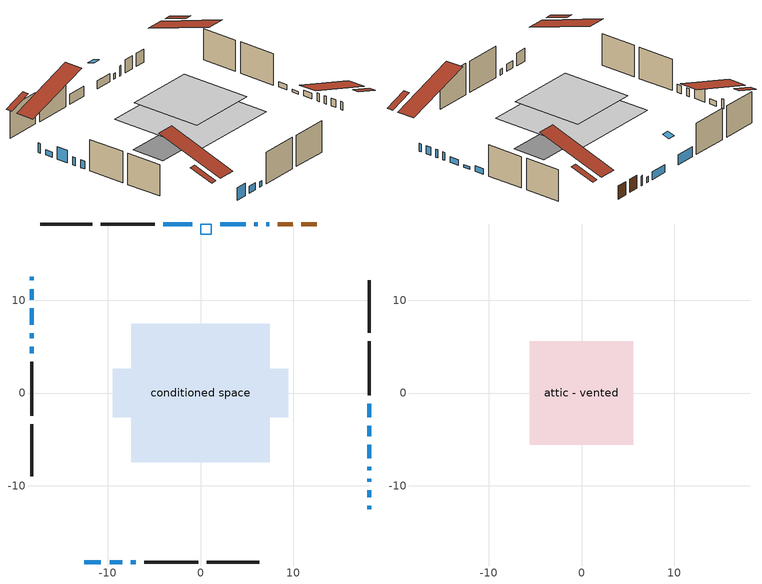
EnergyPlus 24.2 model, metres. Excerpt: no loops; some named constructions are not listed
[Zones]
conditioned space
 floor outside (Floor1 construction): -2.44,-2.44 -2.44,2.44 2.44,2.44 2.44,-2.44 z0
 floor adiabatic (AdiabaticFloorConstruction): -7.47,-7.47 -7.47,7.47 7.47,7.47 7.47,-7.47 z2.44
 floor foundation (Slab1 construction): -9.45,-2.63 -9.45,2.63 9.45,2.63 9.45,-2.63 z0
 wall outside (AdiabaticWallConstruction 1): 12.51,18.21 10.86,18.21 / 9.93,18.21 8.33,18.21 z0:2.03
 wall outside (AdiabaticWallConstruction): 18.21,-12.51 18.21,-12.14 / 18.21,-11.22 18.21,-10.5 / 18.21,-9.57 18.21,-9.23 / 18.21,-8.3 18.21,-7.95 / 4.89,18.21 2.1,18.21 / -18.21,6.42 -18.21,5.9 / -18.21,4.97 -18.21,4.29 z0:1.22; -18.21,12.51 -18.21,12.13 z0:1.47; -18.21,11.2 -18.21,10.06 z0:0.79; -18.21,9.13 -18.21,7.35 / -12.51,-18.21 -10.73,-18.21 z0:1.96; 7.41,18.21 7.1,18.21 / -0.9,18.21 -4,18.21 z0:1.55; 6.17,18.21 5.82,18.21 z0:0.89; 18.21,-7.02 18.21,-5.57 z0:0.86; 18.21,-4.64 18.21,-3.52 z0:0.38; 18.21,-2.59 18.21,-1.14 / -7.51,-18.21 -6.97,-18.21 z0:0.84; -9.81,-18.21 -8.43,-18.21 z0:1.09
 wall outside (Wall1 construction): -4.92,18.21 -10.73,18.21 / -6.04,-18.21 -0.24,-18.21 / -18.21,3.36 -18.21,-2.44 / 18.21,-0.22 18.21,5.59 z0:4.88
 wall outside (Wall2 construction): -11.66,18.21 -17.28,18.21 / 0.69,-18.21 6.31,-18.21 / -18.21,-3.37 -18.21,-9 / 18.21,6.52 18.21,12.14 z0:4.88
 window (WindowConstruction): 18.21,-12.51 18.21,-12.14 z0:1.22
 window (WindowConstruction 8): -18.21,12.51 -18.21,12.13 z0:1.47
 window (WindowConstruction 9): -18.21,11.2 -18.21,10.06 z0:0.79
 window (WindowConstruction 10): -18.21,9.13 -18.21,7.35 z0:1.96
 window (WindowConstruction 17): 7.41,18.21 7.1,18.21 z0:1.55
 window (WindowConstruction 18): 6.17,18.21 5.82,18.21 z0:0.89
 window (WindowConstruction 11): 18.21,-11.22 18.21,-10.5 z0:1.22
 window (WindowConstruction 12): 18.21,-9.57 18.21,-9.23 z0:1.22
 window (WindowConstruction 13): 18.21,-8.3 18.21,-7.95 z0:1.22
 window (WindowConstruction 1): 18.21,-7.02 18.21,-5.57 z0:0.86
 window (WindowConstruction 14): 4.89,18.21 2.11,18.21 z0:1.22
 window (WindowConstruction 15): -18.21,6.42 -18.21,5.9 z0:1.22
 window (WindowConstruction 16): -18.21,4.97 -18.21,4.29 z0:1.22
 window (WindowConstruction 2): 18.21,-4.64 18.21,-3.52 z0:0.38
 window (WindowConstruction 3): 18.21,-2.59 18.21,-1.15 z0:0.84
 window (WindowConstruction 4): -0.9,18.21 -4,18.21 z0:1.55
 window (WindowConstruction 5): -12.51,-18.21 -10.73,-18.21 z0:1.96
 window (WindowConstruction 6): -9.81,-18.21 -8.43,-18.21 z0:1.09
 window (WindowConstruction 7): -7.51,-18.21 -6.97,-18.21 z0:0.84
 door (Door): 12.51,18.21 10.86,18.21 z0:2.03
 door (Door 1): 9.93,18.21 8.34,18.21 z0:2.03
 ceiling adiabatic (AdiabaticFloorConstruction): 7.47,-7.47 7.47,7.47 -7.47,7.47 -7.47,-7.47 z2.44
 roof outside (Roof1 construction): 17.23,18.21,4.88 17.23,14.47,6.12 18.21,14.47,6.12 18.21,18.21,4.88; -17.23,-18.21,4.88 -17.23,-14.47,6.12 -18.21,-14.47,6.12 -18.21,-18.21,4.88; -18.21,17.23,4.88 -14.47,17.23,6.12 -14.47,18.21,6.12 -18.21,18.21,4.88; 18.21,-17.23,4.88 14.47,-17.23,6.12 14.47,-18.21,6.12 18.21,-18.21,4.88
 roof outside (AdiabaticRoofConstruction): 0.03,18.21,4.88 0.03,17.13,5.24 1.18,17.13,5.24 1.18,18.21,4.88
 skylight (SkylightConstruction): 0.03,18.21,4.88 0.03,17.13,5.24 1.18,17.13,5.24 1.18,18.21,4.88
attic - vented
 floor to conditioned space (Floor3 construction Reversed): -5.57,-5.57 -5.57,5.57 5.57,5.57 5.57,-5.57 z4.88
 roof outside (Roof2 construction): 13.44,18.21,4.88 13.44,7.37,8.49 16.3,7.37,8.49 16.3,18.21,4.88; -13.44,-18.21,4.88 -13.44,-7.37,8.49 -16.3,-7.37,8.49 -16.3,-18.21,4.88; -18.21,13.44,4.88 -7.37,13.44,8.49 -7.37,16.3,8.49 -18.21,16.3,4.88; 18.21,-13.44,4.88 7.37,-13.44,8.49 7.37,-16.3,8.49 18.21,-16.3,4.88
[Material] Roughness=Rough; Thermal Absorptance=0.9
Name | Thickness {m} | Conductivity {W/m-K} | Density {kg/m3} | Specific Heat {J/kg-K} | Solar Absorptance | Visible Absorptance
ceiling loosefill ins | 0.0846667 | 0.0480833 | 16.02 | 1046.75 | 0.7 | 0.7
ceiling stud and cavity | 0.1397 | 0.088943 | 65.682 | 1177.47 | 0.7 | 0.7
gypsum board | 0.0127 | 0.160291 | 801 | 837.4 | 0.6 | 0.6
[Construction]
Floor3 construction: ceiling loosefill ins, ceiling stud and cavity, gypsum board
[EnergyManagementSystem:OutputVariable] Type of Data in Variable=Summed; Update Frequency=ZoneTimestep
Name | EMS Variable | EMS Program or Subroutine | Units
htg_unmet_hours_annual_outvar; Energy Management System Output Variable 3 | htg_unmet_hours | unmet_hours_program | hr
clg_unmet_hours_annual_outvar; Energy Management System Output Variable 4 | clg_unmet_hours | unmet_hours_program | hr
loads_htg_roofs_annual_outvar; Energy Management System Output Variable 5 | loads_htg_roofs | component_loads_program | J
loads_htg_ceilings_annual_outvar; Energy Management System Output Variable 6 | loads_htg_ceilings | component_loads_program | J
loads_htg_walls_annual_outvar; Energy Management System Output Variable 7 | loads_htg_walls | component_loads_program | J
loads_htg_rim_joists_annual_outvar; Energy Management System Output Variable 8 | loads_htg_rim_joists | component_loads_program | J
loads_htg_foundation_walls_annual_outvar; Energy Management System Output Variable 9 | loads_htg_foundation_walls | component_loads_program | J
loads_htg_doors_annual_outvar; Energy Management System Output Variable 10 | loads_htg_doors | component_loads_program | J
loads_htg_windows_conduction_annual_outvar; Energy Management System Output Variable 11 | loads_htg_windows_conduction | component_loads_program | J
loads_htg_windows_solar_annual_outvar; Energy Management System Output Variable 12 | loads_htg_windows_solar | component_loads_program | J
loads_htg_skylights_conduction_annual_outvar; Energy Management System Output Variable 13 | loads_htg_skylights_conduction | component_loads_program | J
loads_htg_skylights_solar_annual_outvar; Energy Management System Output Variable 14 | loads_htg_skylights_solar | component_loads_program | J
loads_htg_floors_annual_outvar; Energy Management System Output Variable 15 | loads_htg_floors | component_loads_program | J
loads_htg_slabs_annual_outvar; Energy Management System Output Variable 16 | loads_htg_slabs | component_loads_program | J
loads_htg_internal_mass_annual_outvar; Energy Management System Output Variable 17 | loads_htg_internal_mass | component_loads_program | J
loads_htg_infil_annual_outvar; Energy Management System Output Variable 18 | loads_htg_infil | component_loads_program | J
loads_htg_natvent_annual_outvar; Energy Management System Output Variable 19 | loads_htg_natvent | component_loads_program | J
loads_htg_mechvent_annual_outvar; Energy Management System Output Variable 20 | loads_htg_mechvent | component_loads_program | J
loads_htg_whf_annual_outvar; Energy Management System Output Variable 21 | loads_htg_whf | component_loads_program | J
loads_htg_ducts_annual_outvar; Energy Management System Output Variable 22 | loads_htg_ducts | component_loads_program | J
loads_htg_intgains_annual_outvar; Energy Management System Output Variable 23 | loads_htg_intgains | component_loads_program | J
loads_htg_lighting_annual_outvar; Energy Management System Output Variable 24 | loads_htg_lighting | component_loads_program | J
loads_clg_roofs_annual_outvar; Energy Management System Output Variable 25 | loads_clg_roofs | component_loads_program | J
loads_clg_ceilings_annual_outvar; Energy Management System Output Variable 26 | loads_clg_ceilings | component_loads_program | J
loads_clg_walls_annual_outvar; Energy Management System Output Variable 27 | loads_clg_walls | component_loads_program | J
loads_clg_rim_joists_annual_outvar; Energy Management System Output Variable 28 | loads_clg_rim_joists | component_loads_program | J
loads_clg_foundation_walls_annual_outvar; Energy Management System Output Variable 29 | loads_clg_foundation_walls | component_loads_program | J
loads_clg_doors_annual_outvar; Energy Management System Output Variable 30 | loads_clg_doors | component_loads_program | J
loads_clg_windows_conduction_annual_outvar; Energy Management System Output Variable 31 | loads_clg_windows_conduction | component_loads_program | J
loads_clg_windows_solar_annual_outvar; Energy Management System Output Variable 32 | loads_clg_windows_solar | component_loads_program | J
loads_clg_skylights_conduction_annual_outvar; Energy Management System Output Variable 33 | loads_clg_skylights_conduction | component_loads_program | J
loads_clg_skylights_solar_annual_outvar; Energy Management System Output Variable 34 | loads_clg_skylights_solar | component_loads_program | J
loads_clg_floors_annual_outvar; Energy Management System Output Variable 35 | loads_clg_floors | component_loads_program | J
loads_clg_slabs_annual_outvar; Energy Management System Output Variable 36 | loads_clg_slabs | component_loads_program | J
loads_clg_internal_mass_annual_outvar; Energy Management System Output Variable 37 | loads_clg_internal_mass | component_loads_program | J
loads_clg_infil_annual_outvar; Energy Management System Output Variable 38 | loads_clg_infil | component_loads_program | J
loads_clg_natvent_annual_outvar; Energy Management System Output Variable 39 | loads_clg_natvent | component_loads_program | J
loads_clg_mechvent_annual_outvar; Energy Management System Output Variable 40 | loads_clg_mechvent | component_loads_program | J
loads_clg_whf_annual_outvar; Energy Management System Output Variable 41 | loads_clg_whf | component_loads_program | J
loads_clg_ducts_annual_outvar; Energy Management System Output Variable 42 | loads_clg_ducts | component_loads_program | J
loads_clg_intgains_annual_outvar; Energy Management System Output Variable 43 | loads_clg_intgains | component_loads_program | J
loads_clg_lighting_annual_outvar; Energy Management System Output Variable 44 | loads_clg_lighting | component_loads_program | J
loads_htg_tot_annual_outvar; Energy Management System Output Variable 1; Energy Management System Output Variable 45 | loads_htg_tot | total_loads_program | J
loads_clg_tot_annual_outvar; Energy Management System Output Variable 2; Energy Management System Output Variable 46 | loads_clg_tot | total_loads_program | J
[Schedule:Day:Interval]
interior lighting schedule day: No, 01:00, 0.108182, 04:00, 0.0901515, 05:00, 0.0991667, 06:00, 0.162273, 07:00, 0.270455, 08:00, 0.342576, 10:00, 0.369621, 11:00, 0.351591, 12:00, 0.333561, 13:00, 0.324545, 14:00, 0.31553, 15:00, 0.333561, 16:00, 0.369621, 17:00, 0.450758, 18:00, 0.585985, 19:00, 0.775303, 20:00, 0.955606, 21:00, 0.991667, 22:00, 0.712197, 23:00, 0.360606, 24:00, 0.162273
interior lighting schedule day 1: No, 01:00, 0.100909, 04:00, 0.0840909, 05:00, 0.0925, 06:00, 0.151364, 07:00, 0.252273, 08:00, 0.319545, 10:00, 0.344773, 11:00, 0.327955, 12:00, 0.311136, 13:00, 0.302727, 14:00, 0.294318, 15:00, 0.311136, 16:00, 0.344773, 17:00, 0.420455, 18:00, 0.546591, 19:00, 0.723182, 20:00, 0.891364, 21:00, 0.925, 22:00, 0.664318, 23:00, 0.336364, 24:00, 0.151364
interior lighting schedule day 2: No, 01:00, 0.0927273, 04:00, 0.0772727, 05:00, 0.085, 06:00, 0.139091, 07:00, 0.231818, 08:00, 0.293636, 10:00, 0.316818, 11:00, 0.301364, 12:00, 0.285909, 13:00, 0.278182, 14:00, 0.270455, 15:00, 0.285909, 16:00, 0.316818, 17:00, 0.386364, 18:00, 0.502273, 19:00, 0.664545, 20:00, 0.819091, 21:00, 0.85, 22:00, 0.610455, 23:00, 0.309091, 24:00, 0.139091
interior lighting schedule day 3: No, 01:00, 0.0845455, 04:00, 0.0704545, 05:00, 0.0775, 06:00, 0.126818, 07:00, 0.211364, 08:00, 0.267727, 10:00, 0.288864, 11:00, 0.274773, 12:00, 0.260682, 13:00, 0.253636, 14:00, 0.246591, 15:00, 0.260682, 16:00, 0.288864, 17:00, 0.352273, 18:00, 0.457955, 19:00, 0.605909, 20:00, 0.746818, 21:00, 0.775, 22:00, 0.556591, 23:00, 0.281818, 24:00, 0.126818
interior lighting schedule day 4: No, 01:00, 0.0763636, 04:00, 0.0636364, 05:00, 0.07, 06:00, 0.114545, 07:00, 0.190909, 08:00, 0.241818, 10:00, 0.260909, 11:00, 0.248182, 12:00, 0.235455, 13:00, 0.229091, 14:00, 0.222727, 15:00, 0.235455, 16:00, 0.260909, 17:00, 0.318182, 18:00, 0.413636, 19:00, 0.547273, 20:00, 0.674545, 21:00, 0.7, 22:00, 0.502727, 23:00, 0.254545, 24:00, 0.114545
interior lighting schedule day 5: No, 01:00, 0.0727273, 04:00, 0.0606061, 05:00, 0.0666667, 06:00, 0.109091, 07:00, 0.181818, 08:00, 0.230303, 10:00, 0.248485, 11:00, 0.236364, 12:00, 0.224242, 13:00, 0.218182, 14:00, 0.212121, 15:00, 0.224242, 16:00, 0.248485, 17:00, 0.30303, 18:00, 0.393939, 19:00, 0.521212, 20:00, 0.642424, 21:00, 0.666667, 22:00, 0.478788, 23:00, 0.242424, 24:00, 0.109091
interior lighting schedule day 6: No, 01:00, 0.0745455, 04:00, 0.0621212, 05:00, 0.0683333, 06:00, 0.111818, 07:00, 0.186364, 08:00, 0.236061, 10:00, 0.254697, 11:00, 0.242273, 12:00, 0.229848, 13:00, 0.223636, 14:00, 0.217424, 15:00, 0.229848, 16:00, 0.254697, 17:00, 0.310606, 18:00, 0.403788, 19:00, 0.534242, 20:00, 0.658485, 21:00, 0.683333, 22:00, 0.490758, 23:00, 0.248485, 24:00, 0.111818
interior lighting schedule day 7: No, 01:00, 0.08, 04:00, 0.0666667, 05:00, 0.0733333, 06:00, 0.12, 07:00, 0.2, 08:00, 0.253333, 10:00, 0.273333, 11:00, 0.26, 12:00, 0.246667, 13:00, 0.24, 14:00, 0.233333, 15:00, 0.246667, 16:00, 0.273333, 17:00, 0.333333, 18:00, 0.433333, 19:00, 0.573333, 20:00, 0.706667, 21:00, 0.733333, 22:00, 0.526667, 23:00, 0.266667, 24:00, 0.12
interior lighting schedule day 8: No, 01:00, 0.0890909, 04:00, 0.0742424, 05:00, 0.0816667, 06:00, 0.133636, 07:00, 0.222727, 08:00, 0.282121, 10:00, 0.304394, 11:00, 0.289545, 12:00, 0.274697, 13:00, 0.267273, 14:00, 0.259848, 15:00, 0.274697, 16:00, 0.304394, 17:00, 0.371212, 18:00, 0.482576, 19:00, 0.638485, 20:00, 0.78697, 21:00, 0.816667, 22:00, 0.586515, 23:00, 0.29697, 24:00, 0.133636
interior lighting schedule day 9: No, 01:00, 0.0972727, 04:00, 0.0810606, 05:00, 0.0891667, 06:00, 0.145909, 07:00, 0.243182, 08:00, 0.30803, 10:00, 0.332348, 11:00, 0.316136, 12:00, 0.299924, 13:00, 0.291818, 14:00, 0.283712, 15:00, 0.299924, 16:00, 0.332348, 17:00, 0.405303, 18:00, 0.526894, 19:00, 0.697121, 20:00, 0.859242, 21:00, 0.891667, 22:00, 0.640379, 23:00, 0.324242, 24:00, 0.145909
interior lighting schedule day 10: No, 01:00, 0.105455, 04:00, 0.0878788, 05:00, 0.0966667, 06:00, 0.158182, 07:00, 0.263636, 08:00, 0.333939, 10:00, 0.360303, 11:00, 0.342727, 12:00, 0.325152, 13:00, 0.316364, 14:00, 0.307576, 15:00, 0.325152, 16:00, 0.360303, 17:00, 0.439394, 18:00, 0.571212, 19:00, 0.755758, 20:00, 0.931515, 21:00, 0.966667, 22:00, 0.694242, 23:00, 0.351515, 24:00, 0.158182
interior lighting schedule day 11: No, 01:00, 0.109091, 04:00, 0.0909091, 05:00, 0.1, 06:00, 0.163636, 07:00, 0.272727, 08:00, 0.345455, 10:00, 0.372727, 11:00, 0.354545, 12:00, 0.336364, 13:00, 0.327273, 14:00, 0.318182, 15:00, 0.336364, 16:00, 0.372727, 17:00, 0.454545, 18:00, 0.590909, 19:00, 0.781818, 20:00, 0.963636, 21:00, 1, 22:00, 0.718182, 23:00, 0.363636, 24:00, 0.163636
interior lighting schedule default day; occupants schedule default day; clothes dryer schedule default day; cooking range schedule default day; mech vent bath fan 0 schedule default day; mech vent bath fan 1 schedule default day; mech vent range fan 0 schedule default day; misc plug loads schedule default day; general water use schedule default day; heating setpoint default day; cooling setpoint default day; clothes dryer exhaust 0 schedule default day; cooling season schedule day; cooling season schedule day 2; cooling season schedule default day; exterior lighting schedule default day; natural vent schedule default day: No, 24:00, 0
occupants schedule day: No, 05:00, 0.426829, 06:00, 0.719512, 07:00, 1, 08:00, 0.670732, 09:00, 0.329268, 14:00, 0.170732, 15:00, 0.231707, 16:00, 0.329268, 17:00, 0.5, 18:00, 0.670732, 19:00, 0.829268, 21:00, 1, 22:00, 0.853659, 23:00, 0.646341, 24:00, 0.426829
clothes dryer schedule day; clothes dryer exhaust 0 schedule day: No, 01:00, 0.123457, 02:00, 0.0740741, 03:00, 0.0493827, 04:00, 0.0246914, 05:00, 0.0493827, 06:00, 0.0740741, 07:00, 0.197531, 08:00, 0.395062, 09:00, 0.592593, 10:00, 0.839506, 11:00, 0.962963, 12:00, 1, 13:00, 0.91358, 14:00, 0.82716, 15:00, 0.716049, 16:00, 0.753086, 17:00, 0.679012, 18:00, 0.666667, 20:00, 0.62963, 21:00, 0.641975, 22:00, 0.666667, 23:00, 0.54321, 24:00, 0.296296
cooking range schedule day: No, 05:00, 0.0597015, 06:00, 0.11194, 07:00, 0.171642, 08:00, 0.291045, 11:00, 0.343284, 12:00, 0.402985, 13:00, 0.462687, 14:00, 0.343284, 15:00, 0.291045, 16:00, 0.402985, 17:00, 0.567164, 18:00, 1, 19:00, 0.850746, 20:00, 0.432836, 21:00, 0.291045, 22:00, 0.231343, 23:00, 0.171642, 24:00, 0.11194
mech vent bath fan 0 schedule day; mech vent bath fan 1 schedule day: No, 07:00, 0, 08:00, 1, 09:00, 0.2, 24:00, 0
mech vent range fan 0 schedule day: No, 18:00, 0, 19:00, 1, 20:00, 0.2, 24:00, 0
misc plug loads schedule day: No, 06:00, 0.705882, 07:00, 0.745098, 08:00, 0.803922, 15:00, 0.823529, 16:00, 0.862745, 17:00, 0.921569, 18:00, 0.980392, 19:00, 1, 20:00, 0.980392, 21:00, 0.941176, 22:00, 0.862745, 23:00, 0.784314, 24:00, 0.72549
general water use schedule day: No, 01:00, 0.315068, 03:00, 0.287671, 04:00, 0.342466, 05:00, 0.369863, 06:00, 0.520548, 07:00, 0.60274, 08:00, 0.534247, 10:00, 0.506849, 11:00, 0.465753, 14:00, 0.479452, 15:00, 0.534247, 16:00, 0.589041, 17:00, 0.69863, 18:00, 0.876712, 19:00, 0.890411, 20:00, 0.986301, 21:00, 1, 22:00, 0.863014, 23:00, 0.616438, 24:00, 0.465753
heating setpoint day: No, 07:00, 18, 23:00, 21, 24:00, 18
cooling setpoint day: No, 24:00, 25
cooling season schedule day 1: No, 24:00, 1
exterior lighting schedule day: No, 01:00, 0.566667, 03:00, 0.524167, 05:00, 0.495833, 06:00, 0.5525, 07:00, 0.623333, 08:00, 0.580833, 09:00, 0.439167, 10:00, 0.354167, 12:00, 0.34, 13:00, 0.354167, 14:00, 0.396667, 15:00, 0.425, 16:00, 0.495833, 17:00, 0.623333, 18:00, 0.793333, 19:00, 0.906667, 20:00, 0.963333, 21:00, 0.991667, 22:00, 0.920833, 23:00, 0.793333, 24:00, 0.665833
exterior lighting schedule day 1: No, 01:00, 0.528571, 03:00, 0.488929, 05:00, 0.4625, 06:00, 0.515357, 07:00, 0.581429, 08:00, 0.541786, 09:00, 0.409643, 10:00, 0.330357, 12:00, 0.317143, 13:00, 0.330357, 14:00, 0.37, 15:00, 0.396429, 16:00, 0.4625, 17:00, 0.581429, 18:00, 0.74, 19:00, 0.845714, 20:00, 0.898571, 21:00, 0.925, 22:00, 0.858929, 23:00, 0.74, 24:00, 0.621071
exterior lighting schedule day 10: No, 01:00, 0.552381, 03:00, 0.510952, 05:00, 0.483333, 06:00, 0.538571, 07:00, 0.607619, 08:00, 0.56619, 09:00, 0.428095, 10:00, 0.345238, 12:00, 0.331429, 13:00, 0.345238, 14:00, 0.386667, 15:00, 0.414286, 16:00, 0.483333, 17:00, 0.607619, 18:00, 0.773333, 19:00, 0.88381, 20:00, 0.939048, 21:00, 0.966667, 22:00, 0.897619, 23:00, 0.773333, 24:00, 0.649048
exterior lighting schedule day 11: No, 01:00, 0.571429, 03:00, 0.528571, 05:00, 0.5, 06:00, 0.557143, 07:00, 0.628571, 08:00, 0.585714, 09:00, 0.442857, 10:00, 0.357143, 12:00, 0.342857, 13:00, 0.357143, 14:00, 0.4, 15:00, 0.428571, 16:00, 0.5, 17:00, 0.628571, 18:00, 0.8, 19:00, 0.914286, 20:00, 0.971429, 21:00, 1, 22:00, 0.928571, 23:00, 0.8, 24:00, 0.671429
exterior lighting schedule day 2: No, 01:00, 0.485714, 03:00, 0.449286, 05:00, 0.425, 06:00, 0.473571, 07:00, 0.534286, 08:00, 0.497857, 09:00, 0.376429, 10:00, 0.303571, 12:00, 0.291429, 13:00, 0.303571, 14:00, 0.34, 15:00, 0.364286, 16:00, 0.425, 17:00, 0.534286, 18:00, 0.68, 19:00, 0.777143, 20:00, 0.825714, 21:00, 0.85, 22:00, 0.789286, 23:00, 0.68, 24:00, 0.570714
exterior lighting schedule day 3: No, 01:00, 0.442857, 03:00, 0.409643, 05:00, 0.3875, 06:00, 0.431786, 07:00, 0.487143, 08:00, 0.453929, 09:00, 0.343214, 10:00, 0.276786, 12:00, 0.265714, 13:00, 0.276786, 14:00, 0.31, 15:00, 0.332143, 16:00, 0.3875, 17:00, 0.487143, 18:00, 0.62, 19:00, 0.708571, 20:00, 0.752857, 21:00, 0.775, 22:00, 0.719643, 23:00, 0.62, 24:00, 0.520357
exterior lighting schedule day 4: No, 01:00, 0.4, 03:00, 0.37, 05:00, 0.35, 06:00, 0.39, 07:00, 0.44, 08:00, 0.41, 09:00, 0.31, 10:00, 0.25, 12:00, 0.24, 13:00, 0.25, 14:00, 0.28, 15:00, 0.3, 16:00, 0.35, 17:00, 0.44, 18:00, 0.56, 19:00, 0.64, 20:00, 0.68, 21:00, 0.7, 22:00, 0.65, 23:00, 0.56, 24:00, 0.47
exterior lighting schedule day 5: No, 01:00, 0.380952, 03:00, 0.352381, 05:00, 0.333333, 06:00, 0.371429, 07:00, 0.419048, 08:00, 0.390476, 09:00, 0.295238, 10:00, 0.238095, 12:00, 0.228571, 13:00, 0.238095, 14:00, 0.266667, 15:00, 0.285714, 16:00, 0.333333, 17:00, 0.419048, 18:00, 0.533333, 19:00, 0.609524, 20:00, 0.647619, 21:00, 0.666667, 22:00, 0.619048, 23:00, 0.533333, 24:00, 0.447619
exterior lighting schedule day 6: No, 01:00, 0.390476, 03:00, 0.36119, 05:00, 0.341667, 06:00, 0.380714, 07:00, 0.429524, 08:00, 0.400238, 09:00, 0.302619, 10:00, 0.244048, 12:00, 0.234286, 13:00, 0.244048, 14:00, 0.273333, 15:00, 0.292857, 16:00, 0.341667, 17:00, 0.429524, 18:00, 0.546667, 19:00, 0.624762, 20:00, 0.66381, 21:00, 0.683333, 22:00, 0.634524, 23:00, 0.546667, 24:00, 0.45881
exterior lighting schedule day 7: No, 01:00, 0.419048, 03:00, 0.387619, 05:00, 0.366667, 06:00, 0.408571, 07:00, 0.460952, 08:00, 0.429524, 09:00, 0.324762, 10:00, 0.261905, 12:00, 0.251429, 13:00, 0.261905, 14:00, 0.293333, 15:00, 0.314286, 16:00, 0.366667, 17:00, 0.460952, 18:00, 0.586667, 19:00, 0.670476, 20:00, 0.712381, 21:00, 0.733333, 22:00, 0.680952, 23:00, 0.586667, 24:00, 0.492381
exterior lighting schedule day 8: No, 01:00, 0.466667, 03:00, 0.431667, 05:00, 0.408333, 06:00, 0.455, 07:00, 0.513333, 08:00, 0.478333, 09:00, 0.361667, 10:00, 0.291667, 12:00, 0.28, 13:00, 0.291667, 14:00, 0.326667, 15:00, 0.35, 16:00, 0.408333, 17:00, 0.513333, 18:00, 0.653333, 19:00, 0.746667, 20:00, 0.793333, 21:00, 0.816667, 22:00, 0.758333, 23:00, 0.653333, 24:00, 0.548333
exterior lighting schedule day 9: No, 01:00, 0.509524, 03:00, 0.47131, 05:00, 0.445833, 06:00, 0.496786, 07:00, 0.560476, 08:00, 0.522262, 09:00, 0.394881, 10:00, 0.318452, 12:00, 0.305714, 13:00, 0.318452, 14:00, 0.356667, 15:00, 0.382143, 16:00, 0.445833, 17:00, 0.560476, 18:00, 0.713333, 19:00, 0.815238, 20:00, 0.86619, 21:00, 0.891667, 22:00, 0.827976, 23:00, 0.713333, 24:00, 0.59869
[Schedule:Week:Daily]
heating setpoint Week Rule - Jan1-Dec31: heating setpoint day, heating setpoint day, heating setpoint day, heating setpoint day, heating setpoint day, heating setpoint day, heating setpoint day, heating setpoint default day, heating setpoint default day, heating setpoint default day, heating setpoint default day, heating setpoint default day
cooling setpoint Week Rule - Jan1-Dec31: cooling setpoint day, cooling setpoint day, cooling setpoint day, cooling setpoint day, cooling setpoint day, cooling setpoint day, cooling setpoint day, cooling setpoint default day, cooling setpoint default day, cooling setpoint default day, cooling setpoint default day, cooling setpoint default day
clothes dryer exhaust 0 schedule Week Rule - Jan1-Dec31: clothes dryer exhaust 0 schedule day, clothes dryer exhaust 0 schedule day, clothes dryer exhaust 0 schedule day, clothes dryer exhaust 0 schedule day, clothes dryer exhaust 0 schedule day, clothes dryer exhaust 0 schedule day, clothes dryer exhaust 0 schedule day, clothes dryer exhaust 0 schedule default day, clothes dryer exhaust 0 schedule default day, clothes dryer exhaust 0 schedule default day, clothes dryer exhaust 0 schedule default day, clothes dryer exhaust 0 schedule default day
cooling season schedule Week Rule - Jan1-May26: cooling season schedule day, cooling season schedule day, cooling season schedule day, cooling season schedule day, cooling season schedule day, cooling season schedule day, cooling season schedule day, cooling season schedule default day, cooling season schedule default day, cooling season schedule default day, cooling season schedule default day, cooling season schedule default day
cooling season schedule Week Rule - May27-Jun2: cooling season schedule day, cooling season schedule day, cooling season schedule day, cooling season schedule day, cooling season schedule day, cooling season schedule day 1, cooling season schedule day 1, cooling season schedule default day, cooling season schedule default day, cooling season schedule default day, cooling season schedule default day, cooling season schedule default day
cooling season schedule Week Rule - Jun3-Aug25: cooling season schedule day 1, cooling season schedule day 1, cooling season schedule day 1, cooling season schedule day 1, cooling season schedule day 1, cooling season schedule day 1, cooling season schedule day 1, cooling season schedule default day, cooling season schedule default day, cooling season schedule default day, cooling season schedule default day, cooling season schedule default day
cooling season schedule Week Rule - Aug26-Sep1: cooling season schedule day 1, cooling season schedule day 1, cooling season schedule day 1, cooling season schedule day 1, cooling season schedule day 1, cooling season schedule day 1, cooling season schedule day 2, cooling season schedule default day, cooling season schedule default day, cooling season schedule default day, cooling season schedule default day, cooling season schedule default day
cooling season schedule Week Rule - Sep2-Dec31: cooling season schedule day 2, cooling season schedule day 2, cooling season schedule day 2, cooling season schedule day 2, cooling season schedule day 2, cooling season schedule day 2, cooling season schedule day 2, cooling season schedule default day, cooling season schedule default day, cooling season schedule default day, cooling season schedule default day, cooling season schedule default day
exterior lighting schedule Week Rule - Jul1-Jul28: exterior lighting schedule day 6, exterior lighting schedule day 6, exterior lighting schedule day 6, exterior lighting schedule day 6, exterior lighting schedule day 6, exterior lighting schedule day 6, exterior lighting schedule day 6, exterior lighting schedule default day, exterior lighting schedule default day, exterior lighting schedule default day, exterior lighting schedule default day, exterior lighting schedule default day
exterior lighting schedule Week Rule - Jul29-Aug4: exterior lighting schedule day 6, exterior lighting schedule day 6, exterior lighting schedule day 6, exterior lighting schedule day 7, exterior lighting schedule day 7, exterior lighting schedule day 7, exterior lighting schedule day 7, exterior lighting schedule default day, exterior lighting schedule default day, exterior lighting schedule default day, exterior lighting schedule default day, exterior lighting schedule default day
exterior lighting schedule Week Rule - Aug5-Aug25: exterior lighting schedule day 7, exterior lighting schedule day 7, exterior lighting schedule day 7, exterior lighting schedule day 7, exterior lighting schedule day 7, exterior lighting schedule day 7, exterior lighting schedule day 7, exterior lighting schedule default day, exterior lighting schedule default day, exterior lighting schedule default day, exterior lighting schedule default day, exterior lighting schedule default day
exterior lighting schedule Week Rule - Aug26-Sep1: exterior lighting schedule day 7, exterior lighting schedule day 7, exterior lighting schedule day 7, exterior lighting schedule day 7, exterior lighting schedule day 7, exterior lighting schedule day 7, exterior lighting schedule day 8, exterior lighting schedule default day, exterior lighting schedule default day, exterior lighting schedule default day, exterior lighting schedule default day, exterior lighting schedule default day
exterior lighting schedule Week Rule - Sep2-Sep29: exterior lighting schedule day 8, exterior lighting schedule day 8, exterior lighting schedule day 8, exterior lighting schedule day 8, exterior lighting schedule day 8, exterior lighting schedule day 8, exterior lighting schedule day 8, exterior lighting schedule default day, exterior lighting schedule default day, exterior lighting schedule default day, exterior lighting schedule default day, exterior lighting schedule default day
exterior lighting schedule Week Rule - Sep30-Oct6: exterior lighting schedule day 8, exterior lighting schedule day 9, exterior lighting schedule day 9, exterior lighting schedule day 9, exterior lighting schedule day 9, exterior lighting schedule day 9, exterior lighting schedule day 9, exterior lighting schedule default day, exterior lighting schedule default day, exterior lighting schedule default day, exterior lighting schedule default day, exterior lighting schedule default day
exterior lighting schedule Week Rule - Oct7-Oct27: exterior lighting schedule day 9, exterior lighting schedule day 9, exterior lighting schedule day 9, exterior lighting schedule day 9, exterior lighting schedule day 9, exterior lighting schedule day 9, exterior lighting schedule day 9, exterior lighting schedule default day, exterior lighting schedule default day, exterior lighting schedule default day, exterior lighting schedule default day, exterior lighting schedule default day
exterior lighting schedule Week Rule - Oct28-Nov3: exterior lighting schedule day 9, exterior lighting schedule day 9, exterior lighting schedule day 9, exterior lighting schedule day 9, exterior lighting schedule day 10, exterior lighting schedule day 10, exterior lighting schedule day 10, exterior lighting schedule default day, exterior lighting schedule default day, exterior lighting schedule default day, exterior lighting schedule default day, exterior lighting schedule default day
exterior lighting schedule Week Rule - Nov4-Nov24: exterior lighting schedule day 10, exterior lighting schedule day 10, exterior lighting schedule day 10, exterior lighting schedule day 10, exterior lighting schedule day 10, exterior lighting schedule day 10, exterior lighting schedule day 10, exterior lighting schedule default day, exterior lighting schedule default day, exterior lighting schedule default day, exterior lighting schedule default day, exterior lighting schedule default day
exterior lighting schedule Week Rule - Nov25-Dec1: exterior lighting schedule day 10, exterior lighting schedule day 10, exterior lighting schedule day 10, exterior lighting schedule day 10, exterior lighting schedule day 10, exterior lighting schedule day 10, exterior lighting schedule day 11, exterior lighting schedule default day, exterior lighting schedule default day, exterior lighting schedule default day, exterior lighting schedule default day, exterior lighting schedule default day
exterior lighting schedule Week Rule - Dec2-Dec31: exterior lighting schedule day 11, exterior lighting schedule day 11, exterior lighting schedule day 11, exterior lighting schedule day 11, exterior lighting schedule day 11, exterior lighting schedule day 11, exterior lighting schedule day 11, exterior lighting schedule default day, exterior lighting schedule default day, exterior lighting schedule default day, exterior lighting schedule default day, exterior lighting schedule default day
natural vent schedule Week Rule - Jan1-Dec31: natural vent schedule default day, natural vent schedule default day, natural vent schedule default day, natural vent schedule default day, natural vent schedule default day, natural vent schedule default day, natural vent schedule default day, natural vent schedule default day, natural vent schedule default day, natural vent schedule default day, natural vent schedule default day, natural vent schedule default day
[Schedule:Year]
heating setpoint: heating setpoint Week Rule - Jan1-Dec31, 1, 1, 12, 31
cooling setpoint: cooling setpoint Week Rule - Jan1-Dec31, 1, 1, 12, 31
clothes dryer exhaust 0 schedule: clothes dryer exhaust 0 schedule Week Rule - Jan1-Dec31, 1, 1, 12, 31
cooling season schedule: cooling season schedule Week Rule - Jan1-May26, 1, 1, 5, 26, cooling season schedule Week Rule - May27-Jun2, 5, 27, 6, 2, cooling season schedule Week Rule - Jun3-Aug25, 6, 3, 8, 25, cooling season schedule Week Rule - Aug26-Sep1, 8, 26, 9, 1, cooling season schedule Week Rule - Sep2-Dec31, 9, 2, 12, 31
natural vent schedule: natural vent schedule Week Rule - Jan1-Dec31, 1, 1, 12, 31
